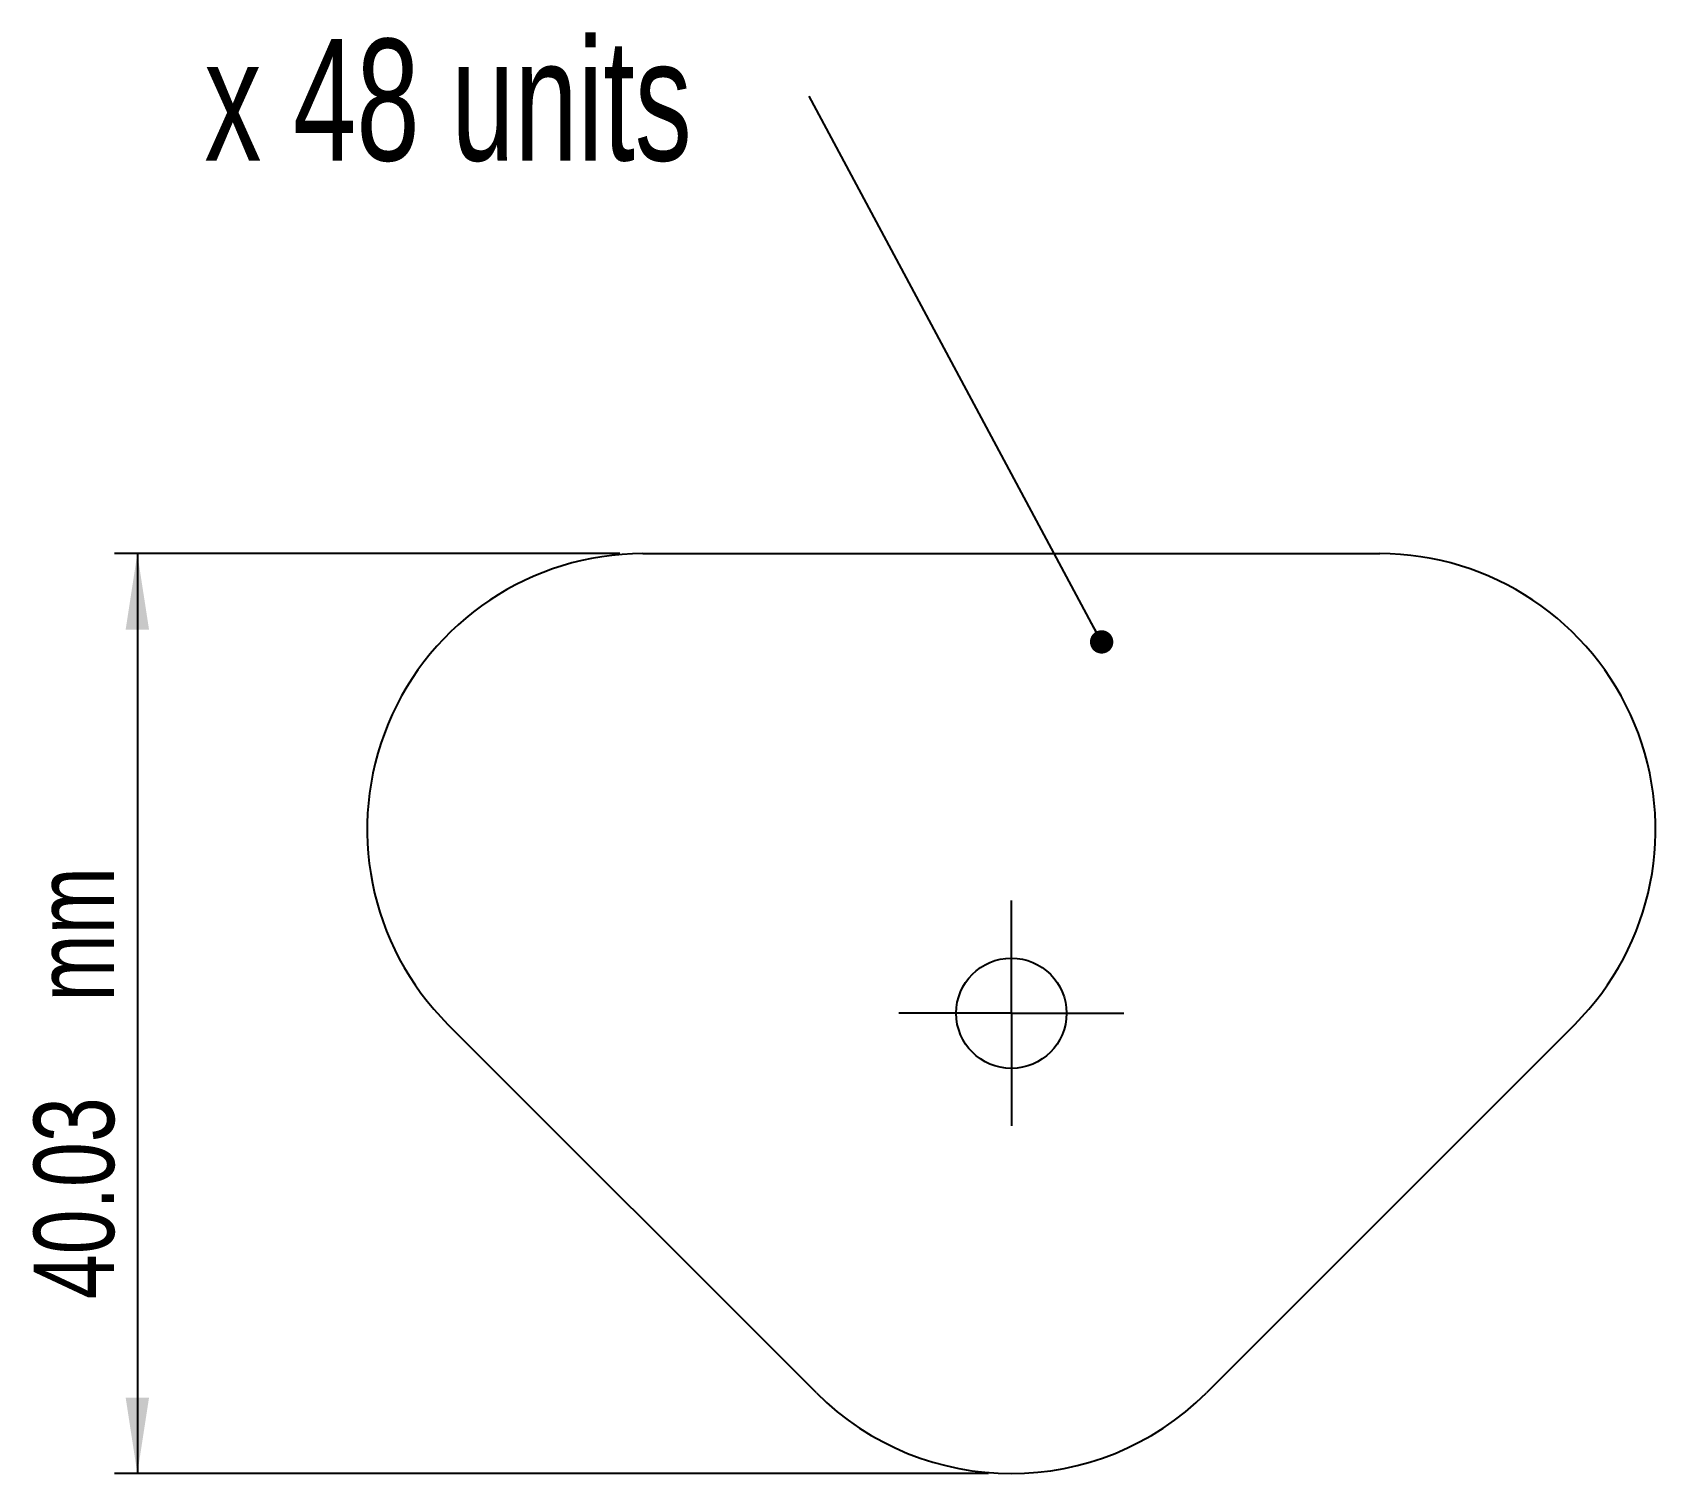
# Model space of a CAD drawing. Header units: millimetres. Extents: x 8.8 to 79.4, y 31.3 to 94.
import ezdxf

# ---------------------------------------------------------------- set-up
doc = ezdxf.new("R2010")
doc.units = ezdxf.units.MM
doc.layers.add('DEFAULT', color=7, linetype='Continuous')
doc.styles.add('SLDTEXTSTYLE0', font='TXT', dxfattribs={"width": 0.75})
doc.styles.add('SLDTEXTSTYLE1', font='TXT', dxfattribs={"width": 0.7})
doc.dimstyles.new('SLDDIMSTYLE0', dxfattribs={"dimtxt": 3.5, "dimasz": 3.302, "dimexe": 0, "dimexo": 0.0625, "dimgap": 0.875, "dimtad": 1, "dimrnd": 1e-09, "dimzin": 12, "dimdsep": 46, "dimtxsty": 'SLDTEXTSTYLE0', "dimsah": 1, "dimcen": 0.09, "dimadec": 0, "dimazin": 3, "dimtfac": 1, "dimtofl": 0, "dimtmove": 0, "dimatfit": 3, "dimfxl": 1, "dimfrac": 2, "dimtolj": 1, "dimtzin": 12, "dimarcsym": 0})
doc.dimstyles.new('SLDDIMSTYLE1', dxfattribs={"dimtxt": 0.18, "dimasz": 1.016, "dimexe": 0, "dimexo": 0.0625, "dimgap": 0, "dimtad": 0, "dimtih": 1, "dimtoh": 1, "dimdec": 0, "dimrnd": 1e-09, "dimzin": 0, "dimdsep": 46, "dimtxsty": 'Standard', "dimblk1": 'DOT', "dimblk2": 'DOT', "dimsah": 1, "dimcen": 0.09, "dimadec": 0, "dimazin": 0, "dimtfac": 1.016, "dimtdec": 0, "dimtofl": 0, "dimtmove": 0, "dimatfit": 3, "dimldrblk": 'DOT', "dimfxl": 1, "dimfrac": 2, "dimtolj": 1, "dimtzin": 0, "dimarcsym": 0})

# ---------------------------------------------------------------- blocks, each defined once
blk = doc.blocks.new('_D')
at = {"layer": 'DEFAULT'}
for p, q in [((34.314, 71.285), (12.314, 71.285)), ((13.314, 71.285), (13.314, 31.255)), ((50.344, 31.255), (12.314, 31.255))]:
    blk.add_line(p, q, dxfattribs=at)
for points in [[(13.314, 71.285), (12.806, 67.983), (13.822, 67.983)], [(13.314, 31.255), (13.822, 34.557), (12.806, 34.557)]]:
    blk.add_solid(points, dxfattribs=at)
at = {"layer": 'DEFAULT', "char_height": 3.5, "attachment_point": 1, "rotation": 90, "style": 'SLDTEXTSTYLE0'}
for s, insert in [('mm', (8.803, 51.794)), ('40.03', (8.803, 38.844))]:
    blk.add_mtext(s, dxfattribs=dict(at, insert=insert))
blk = doc.blocks.new('SW_NOTE_0')
at = {"layer": 'DEFAULT', "color": 0, "insert": (-15.712, 2.486), "char_height": 5.2917, "attachment_point": 2, "style": 'SLDTEXTSTYLE1'}
blk.add_mtext('x 48 units', dxfattribs=at)
blk = doc.blocks.new('_Dot')
at = {"color": 0, "linetype": 'ByBlock', "lineweight": -2}
blk.add_line((-0.5, 0), (-1, 0), dxfattribs=at)
at = {"color": 0, "linetype": 'ByBlock', "const_width": 0.5}
blk.add_lwpolyline([(-0.25, 0, 1), (0.25, 0, 1)], format="xyb", close=True, dxfattribs=at)
blk = doc.blocks.new('SW_CENTERMARKSYMBOL_0')
at = {"layer": 'DEFAULT', "color": 0}
for p, q in [((0, 2.5), (0, 4.9)), ((0, 0), (0, 2.5)), ((-2.5, 0), (-4.9, 0)), ((0, 0), (-2.5, 0)), ((0, 0), (0, -2.5)), ((0, 0), (2.5, 0)), ((2.5, 0), (4.9, 0)), ((0, -2.5), (0, -4.9))]:
    blk.add_line(p, q, dxfattribs=at)

msp = doc.modelspace()

# ---------------------------------------------------------------- linework, layer by layer
at = {"color": 7, "linetype": 'Continuous', "lineweight": 25}
for p, q in [((35.314, 71.285), (67.373, 71.285)), ((42.858, 34.77), (26.829, 50.799)), ((75.858, 50.799), (59.829, 34.77))]:
    msp.add_line(p, q, dxfattribs=at)
msp.add_circle((51.344, 51.285), 2.4, dxfattribs=at)
for centre, start, end in [((35.314, 59.285), 90, 225), ((67.373, 59.285), 315, 90), ((51.344, 43.255), 225, 315)]:
    msp.add_arc(centre, 12, start, end, dxfattribs=at)

# ---------------------------------------------------------------- block references
at = {"layer": 'DEFAULT'}
for name, p in [('SW_NOTE_0', (42.547, 91.198)), ('SW_CENTERMARKSYMBOL_0', (51.344, 51.285))]:
    msp.add_blockref(name, p, dxfattribs=at)

# ---------------------------------------------------------------- dimensions: what is measured, and where the dimension line sits
dim = msp.add_linear_dim(base=(13.314, 31.255), p1=(35.314, 71.285), p2=(51.344, 31.255), angle=90, text='<> mm', dimstyle='SLDDIMSTYLE0', dxfattribs=at)
dim.commit()
dim.dimension.update_dxf_attribs({"geometry": '_D', "text_midpoint": (13.314, 49.685), "dimtype": 160})

# ---------------------------------------------------------------- leaders
msp.add_leader([(55.272, 67.444), (42.547, 91.198)], dimstyle='SLDDIMSTYLE1', dxfattribs=at)

doc.saveas('drawing.dxf')
